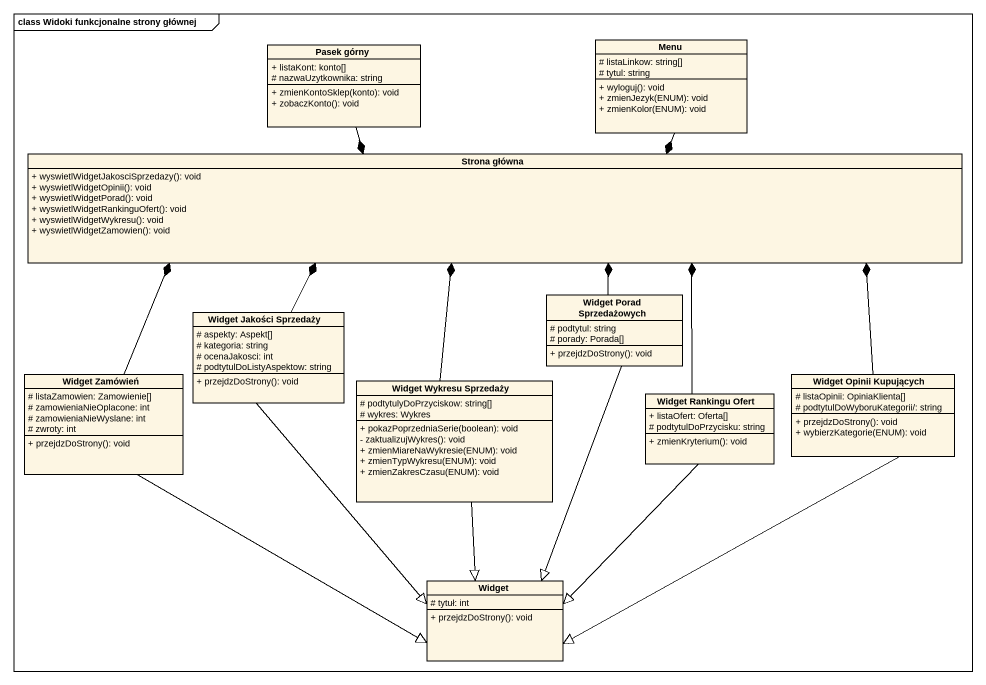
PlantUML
@startuml
mainframe class Widoki funkcjonalne strony głównej
hide circle
hide empty members
skinparam classAttributeIconSize 0
class "Pasek górny" as Pasek_górny {
  + listaKont: konto[]
  # nazwaUzytkownika: string
  + zmienKontoSklep(konto): void
  + zobaczKonto(): void
}
class Menu {
  # listaLinkow: string[]
  # tytul: string
  + wyloguj(): void
  + zmienJezyk(ENUM): void
  + zmienKolor(ENUM): void
}
class "Strona główna" as Strona_główna {
  + wyswietlWidgetJakosciSprzedazy(): void
  + wyswietlWidgetOpinii(): void
  + wyswietlWidgetPorad(): void
  + wyswietlWidgetRankinguOfert(): void
  + wyswietlWidgetWykresu(): void
  + wyswietlWidgetZamowien(): void
}
class "Widget Porad Sprzedażowych" as Widget_Porad_Sprzedażowych {
  # podtytul: string
  # porady: Porada[]
  + przejdzDoStrony(): void
}
class "Widget Jakości Sprzedaży" as Widget_Jakości_Sprzedaży {
  # aspekty: Aspekt[]
  # kategoria: string
  # ocenaJakosci: int
  # podtytulDoListyAspektow: string
  + przejdzDoStrony(): void
}
class "Widget Zamówień" as Widget_Zamówień {
  # listaZamowien: Zamowienie[]
  # zamowieniaNieOplacone: int
  # zamowieniaNieWyslane: int
  # zwroty: int
  + przejdzDoStrony(): void
}
class "Widget Wykresu Sprzedaży" as Widget_Wykresu_Sprzedaży {
  # podtytulyDoPrzyciskow: string[]
  # wykres: Wykres
  + pokazPoprzedniaSerie(boolean): void
  - zaktualizujWykres(): void
  + zmienMiareNaWykresie(ENUM): void
  + zmienTypWykresu(ENUM): void
  + zmienZakresCzasu(ENUM): void
}
class "Widget Opinii Kupujących" as Widget_Opinii_Kupujących {
  # listaOpinii: OpiniaKlienta[]
  # podtytulDoWyboruKategorii/: string
  + przejdzDoStrony(): void
  + wybierzKategorie(ENUM): void
}
class "Widget Rankingu Ofert" as Widget_Rankingu_Ofert {
  + listaOfert: Oferta[]
  # podtytulDoPrzycisku: string
  + zmienKryterium(): void
}
class Widget {
  # tytuł: int
  + przejdzDoStrony(): void
}
Pasek_górny --* Strona_główna
Menu --* Strona_główna
Widget_Porad_Sprzedażowych -up-* Strona_główna
Widget_Porad_Sprzedażowych --|> Widget
Widget_Jakości_Sprzedaży -up-* Strona_główna
Widget_Jakości_Sprzedaży --|> Widget
Widget_Zamówień -right-* Strona_główna
Widget_Zamówień -right-|> Widget
Widget_Wykresu_Sprzedaży -up-* Strona_główna
Widget_Wykresu_Sprzedaży --|> Widget
Widget_Opinii_Kupujących -left-* Strona_główna
Widget_Opinii_Kupujących -left-|> Widget
Widget_Rankingu_Ofert -up-* Strona_główna
Widget_Rankingu_Ofert --|> Widget
@enduml
